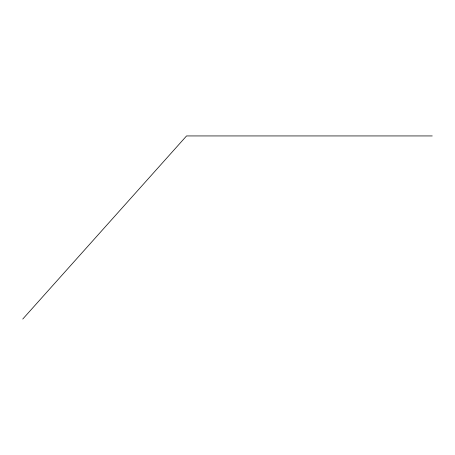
<?xml version="1.0" encoding="UTF-8"?>
<svg xmlns="http://www.w3.org/2000/svg" width="455" height="455" viewBox="0 0 455 455"><rect width="100%" height="100%" fill="white"/><g stroke="black" fill="none" stroke-linecap="round" stroke-linejoin="round"><path stroke-width="0.68" d="M22.75 319.063L186.556 135.937L432.25 135.937"/></g></svg>
